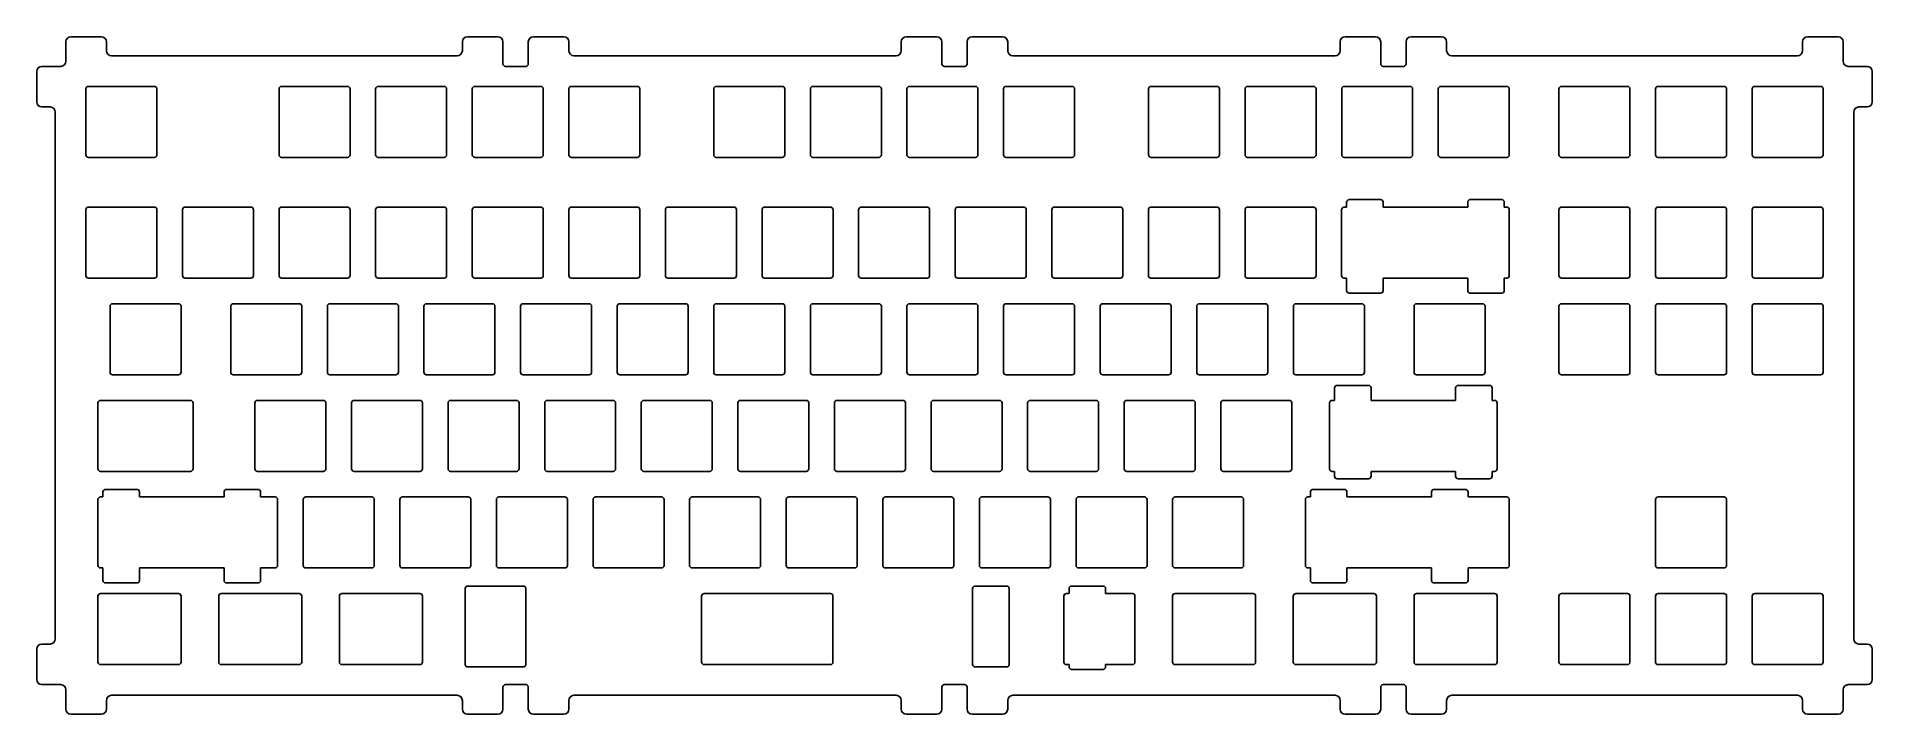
# Model space of a CAD drawing. Header units: inches. Extents: x 350 to 712, y 312 to 446.
import ezdxf

# ---------------------------------------------------------------- set-up
doc = ezdxf.new("R2010")
doc.units = ezdxf.units.IN
doc.header["$MEASUREMENT"] = 0

msp = doc.modelspace()

# ---------------------------------------------------------------- linework, layer by layer
for p, q in [((357.2, 446.08), (363.2, 446.08)), ((435.4, 446.08), (441.4, 446.08)), ((448.4, 446.08), (454.4, 446.08)), ((521.95, 446.08), (527.95, 446.08)), ((534.95, 446.08), (540.95, 446.08)), ((608.51, 446.08), (614.51, 446.08)), ((621.51, 446.08), (627.51, 446.08)), ((699.7, 446.08), (705.7, 446.08)), ((356.2, 441.23), (356.2, 445.08)), ((364.2, 445.08), (364.2, 443.33)), ((365.2, 442.33), (433.4, 442.33)), ((434.4, 443.33), (434.4, 445.08)), ((442.4, 445.08), (442.4, 440.73)), ((447.4, 440.73), (447.4, 445.08)), ((455.4, 445.08), (455.4, 443.33)), ((456.4, 442.33), (519.95, 442.33)), ((520.95, 443.33), (520.95, 445.08)), ((528.95, 445.08), (528.95, 440.73)), ((533.95, 440.73), (533.95, 445.08)), ((541.95, 445.08), (541.95, 443.33)), ((542.95, 442.33), (606.51, 442.33)), ((607.51, 443.33), (607.51, 445.08)), ((615.51, 445.08), (615.51, 440.73)), ((620.51, 440.73), (620.51, 445.08)), ((628.51, 445.08), (628.51, 443.33)), ((629.51, 442.33), (697.7, 442.33)), ((698.7, 443.33), (698.7, 445.08)), ((706.7, 445.08), (706.7, 441.23)), ((350.45, 433.23), (350.45, 439.23)), ((351.45, 440.23), (355.2, 440.23)), ((442.9, 440.23), (446.9, 440.23)), ((529.45, 440.23), (533.45, 440.23)), ((616.01, 440.23), (620.01, 440.23)), ((707.7, 440.23), (711.45, 440.23)), ((712.45, 439.23), (712.45, 433.23)), ((353.1, 432.23), (351.45, 432.23)), ((354.1, 327.33), (354.1, 431.23)), ((708.8, 431.23), (708.8, 327.33)), ((711.45, 432.23), (709.8, 432.23)), ((351.45, 326.33), (353.1, 326.33)), ((709.8, 326.33), (711.45, 326.33)), ((350.45, 319.33), (350.45, 325.33)), ((712.45, 325.33), (712.45, 319.33)), ((355.2, 318.33), (351.45, 318.33)), ((356.2, 313.48), (356.2, 317.33)), ((364.2, 315.23), (364.2, 313.48)), ((433.4, 316.23), (365.2, 316.23)), ((434.4, 313.48), (434.4, 315.23)), ((442.4, 317.83), (442.4, 313.48)), ((446.9, 318.33), (442.9, 318.33)), ((447.4, 313.48), (447.4, 317.83)), ((455.4, 315.23), (455.4, 313.48)), ((519.95, 316.23), (456.4, 316.23)), ((520.95, 313.48), (520.95, 315.23)), ((528.95, 317.83), (528.95, 313.48)), ((533.45, 318.33), (529.45, 318.33)), ((533.95, 313.48), (533.95, 317.83)), ((541.95, 315.23), (541.95, 313.48)), ((606.51, 316.23), (542.95, 316.23)), ((607.51, 313.48), (607.51, 315.23)), ((615.51, 317.83), (615.51, 313.48)), ((620.01, 318.33), (616.01, 318.33)), ((620.51, 313.48), (620.51, 317.83)), ((628.51, 315.23), (628.51, 313.48)), ((697.7, 316.23), (629.51, 316.23)), ((698.7, 313.48), (698.7, 315.23)), ((706.7, 317.33), (706.7, 313.48)), ((711.45, 318.33), (707.7, 318.33)), ((363.2, 312.48), (357.2, 312.48)), ((441.4, 312.48), (435.4, 312.48)), ((454.4, 312.48), (448.4, 312.48)), ((527.95, 312.48), (521.95, 312.48)), ((540.95, 312.48), (534.95, 312.48)), ((614.51, 312.48), (608.51, 312.48)), ((627.51, 312.48), (621.51, 312.48)), ((705.7, 312.48), (699.7, 312.48))]:
    msp.add_line(p, q)
at = {"color": 141, "true_color": 0xadddf7}
for p, q in [((360.15, 422.79), (360.15, 435.79)), ((360.65, 436.29), (373.65, 436.29)), ((374.15, 422.79), (374.15, 435.79)), ((398.25, 435.79), (398.25, 422.79)), ((398.75, 436.29), (411.75, 436.29)), ((412.25, 435.79), (412.25, 422.79)), ((417.3, 435.79), (417.3, 422.79)), ((417.8, 436.29), (430.8, 436.29)), ((431.3, 435.79), (431.3, 422.79)), ((436.35, 435.79), (436.35, 422.79)), ((436.85, 436.29), (449.85, 436.29)), ((450.35, 435.79), (450.35, 422.79)), ((455.4, 435.79), (455.4, 422.79)), ((455.9, 436.29), (468.9, 436.29)), ((469.4, 435.79), (469.4, 422.79)), ((483.98, 435.79), (483.98, 422.79)), ((484.48, 436.29), (497.48, 436.29)), ((497.98, 435.79), (497.98, 422.79)), ((503.03, 435.79), (503.03, 422.79)), ((503.53, 436.29), (516.53, 436.29)), ((517.03, 435.79), (517.03, 422.79)), ((522.08, 435.79), (522.08, 422.79)), ((522.58, 436.29), (535.58, 436.29)), ((536.08, 435.79), (536.08, 422.79)), ((541.13, 435.79), (541.13, 422.79)), ((541.63, 436.29), (554.63, 436.29)), ((555.13, 435.79), (555.13, 422.79)), ((569.71, 435.79), (569.71, 422.79)), ((570.21, 436.29), (583.21, 436.29)), ((583.71, 435.79), (583.71, 422.79)), ((588.76, 435.79), (588.76, 422.79)), ((589.26, 436.29), (602.26, 436.29)), ((602.76, 435.79), (602.76, 422.79)), ((607.81, 435.79), (607.81, 422.79)), ((608.31, 436.29), (621.31, 436.29)), ((621.81, 435.79), (621.81, 422.79)), ((626.86, 435.79), (626.86, 422.79)), ((627.36, 436.29), (640.36, 436.29)), ((640.86, 435.79), (640.86, 422.79)), ((650.66, 435.79), (650.66, 422.79)), ((651.16, 436.29), (664.16, 436.29)), ((664.66, 435.79), (664.66, 422.79)), ((669.71, 435.79), (669.71, 422.79)), ((670.21, 436.29), (683.21, 436.29)), ((683.71, 435.79), (683.71, 422.79)), ((688.76, 435.79), (688.76, 422.79)), ((689.26, 436.29), (702.26, 436.29)), ((702.76, 435.79), (702.76, 422.79)), ((360.65, 422.29), (373.65, 422.29)), ((398.75, 422.29), (411.75, 422.29)), ((417.8, 422.29), (430.8, 422.29)), ((436.85, 422.29), (449.85, 422.29)), ((455.9, 422.29), (468.9, 422.29)), ((484.48, 422.29), (497.48, 422.29)), ((503.53, 422.29), (516.53, 422.29)), ((522.58, 422.29), (535.58, 422.29)), ((541.63, 422.29), (554.63, 422.29)), ((570.21, 422.29), (583.21, 422.29)), ((589.26, 422.29), (602.26, 422.29)), ((608.31, 422.29), (621.31, 422.29)), ((627.36, 422.29), (640.36, 422.29)), ((651.16, 422.29), (664.16, 422.29)), ((670.21, 422.29), (683.21, 422.29)), ((689.26, 422.29), (702.26, 422.29)), ((608.79, 412.48), (608.79, 413.46)), ((609.29, 413.96), (615.49, 413.96)), ((615.99, 413.46), (615.99, 412.48)), ((632.67, 412.48), (632.67, 413.46)), ((633.17, 413.96), (639.37, 413.96)), ((639.87, 413.46), (639.87, 412.48)), ((360.15, 411.98), (360.15, 398.98)), ((360.65, 412.48), (373.65, 412.48)), ((374.15, 411.98), (374.15, 398.98)), ((379.2, 411.98), (379.2, 398.98)), ((379.7, 412.48), (392.7, 412.48)), ((393.2, 411.98), (393.2, 398.98)), ((398.25, 411.98), (398.25, 398.98)), ((398.75, 412.48), (411.75, 412.48)), ((412.25, 411.98), (412.25, 398.98)), ((417.3, 411.98), (417.3, 398.98)), ((417.8, 412.48), (430.8, 412.48)), ((431.3, 411.98), (431.3, 398.98)), ((436.35, 411.98), (436.35, 398.98)), ((436.85, 412.48), (449.85, 412.48)), ((450.35, 411.98), (450.35, 398.98)), ((455.4, 411.98), (455.4, 398.98)), ((455.9, 412.48), (468.9, 412.48)), ((469.4, 411.98), (469.4, 398.98)), ((474.45, 411.98), (474.45, 398.98)), ((474.95, 412.48), (487.95, 412.48)), ((488.45, 411.98), (488.45, 398.98)), ((493.5, 411.98), (493.5, 398.98)), ((494, 412.48), (507, 412.48)), ((507.5, 411.98), (507.5, 398.98)), ((512.55, 411.98), (512.55, 398.98)), ((513.05, 412.48), (526.05, 412.48)), ((526.55, 411.98), (526.55, 398.98)), ((531.6, 411.98), (531.6, 398.98)), ((532.1, 412.48), (545.1, 412.48)), ((545.6, 411.98), (545.6, 398.98)), ((550.65, 411.98), (550.65, 398.98)), ((551.15, 412.48), (564.15, 412.48)), ((564.65, 411.98), (564.65, 398.98)), ((569.7, 411.98), (569.7, 398.98)), ((570.2, 412.48), (583.2, 412.48)), ((583.7, 411.98), (583.7, 398.98)), ((588.75, 411.98), (588.75, 398.98)), ((589.25, 412.48), (602.25, 412.48)), ((602.75, 411.98), (602.75, 398.98)), ((607.8, 411.98), (607.8, 398.98)), ((608.79, 412.48), (608.3, 412.48)), ((615.99, 412.48), (632.67, 412.48)), ((640.36, 412.48), (639.87, 412.48)), ((640.86, 398.98), (640.86, 411.98)), ((650.66, 411.98), (650.66, 398.98)), ((664.16, 412.48), (651.16, 412.48)), ((664.66, 398.98), (664.66, 411.98)), ((669.71, 411.98), (669.71, 398.98)), ((683.21, 412.48), (670.21, 412.48)), ((683.71, 398.98), (683.71, 411.98)), ((688.76, 411.98), (688.76, 398.98)), ((702.26, 412.48), (689.26, 412.48)), ((702.76, 398.98), (702.76, 411.98)), ((360.65, 398.48), (373.65, 398.48)), ((379.7, 398.48), (392.7, 398.48)), ((398.75, 398.48), (411.75, 398.48)), ((417.8, 398.48), (430.8, 398.48)), ((436.85, 398.48), (449.85, 398.48)), ((455.9, 398.48), (468.9, 398.48)), ((474.95, 398.48), (487.95, 398.48)), ((494, 398.48), (507, 398.48)), ((513.05, 398.48), (526.05, 398.48)), ((532.1, 398.48), (545.1, 398.48)), ((551.15, 398.48), (564.15, 398.48)), ((570.2, 398.48), (583.2, 398.48)), ((589.25, 398.48), (602.25, 398.48)), ((608.79, 398.48), (608.3, 398.48)), ((608.79, 398.48), (608.79, 396.03)), ((615.99, 398.48), (632.67, 398.48)), ((615.99, 396.03), (615.99, 398.48)), ((632.67, 398.48), (632.67, 396.03)), ((639.87, 396.03), (639.87, 398.48)), ((639.87, 398.48), (640.36, 398.48)), ((651.16, 398.48), (664.16, 398.48)), ((670.21, 398.48), (683.21, 398.48)), ((689.26, 398.48), (702.26, 398.48)), ((609.29, 395.53), (615.49, 395.53)), ((633.17, 395.53), (639.37, 395.53)), ((364.92, 392.93), (364.92, 379.93)), ((365.42, 393.43), (378.42, 393.43)), ((378.92, 392.93), (378.92, 379.93)), ((388.73, 392.93), (388.73, 379.93)), ((389.23, 393.43), (402.23, 393.43)), ((402.73, 392.93), (402.73, 379.93)), ((407.78, 392.93), (407.78, 379.93)), ((408.28, 393.43), (421.28, 393.43)), ((421.78, 392.93), (421.78, 379.93)), ((426.83, 392.93), (426.83, 379.93)), ((427.33, 393.43), (440.33, 393.43)), ((440.83, 392.93), (440.83, 379.93)), ((445.88, 392.93), (445.88, 379.93)), ((446.38, 393.43), (459.38, 393.43)), ((459.88, 392.93), (459.88, 379.93)), ((464.93, 392.93), (464.93, 379.93)), ((465.43, 393.43), (478.43, 393.43)), ((478.93, 392.93), (478.93, 379.93)), ((483.98, 392.93), (483.98, 379.93)), ((484.48, 393.43), (497.48, 393.43)), ((497.98, 392.93), (497.98, 379.93)), ((503.03, 392.93), (503.03, 379.93)), ((503.53, 393.43), (516.53, 393.43)), ((517.03, 392.93), (517.03, 379.93)), ((522.08, 392.93), (522.08, 379.93)), ((522.58, 393.43), (535.58, 393.43)), ((536.08, 392.93), (536.08, 379.93)), ((541.13, 392.93), (541.13, 379.93)), ((541.63, 393.43), (554.63, 393.43)), ((555.13, 392.93), (555.13, 379.93)), ((560.18, 392.93), (560.18, 379.93)), ((560.68, 393.43), (573.68, 393.43)), ((574.18, 392.93), (574.18, 379.93)), ((579.23, 392.93), (579.23, 379.93)), ((579.73, 393.43), (592.73, 393.43)), ((593.23, 392.93), (593.23, 379.93)), ((598.28, 392.93), (598.28, 379.93)), ((598.78, 393.43), (611.78, 393.43)), ((612.28, 392.93), (612.28, 379.93)), ((622.09, 392.93), (622.09, 379.93)), ((622.59, 393.43), (635.59, 393.43)), ((636.09, 392.93), (636.09, 379.93)), ((650.66, 392.93), (650.66, 379.93)), ((664.16, 393.43), (651.16, 393.43)), ((664.66, 379.93), (664.66, 392.93)), ((669.71, 392.93), (669.71, 379.93)), ((683.21, 393.43), (670.21, 393.43)), ((683.71, 379.93), (683.71, 392.93)), ((688.76, 392.93), (688.76, 379.93)), ((702.26, 393.43), (689.26, 393.43)), ((702.76, 379.93), (702.76, 392.93)), ((365.42, 379.43), (378.42, 379.43)), ((389.23, 379.43), (402.23, 379.43)), ((408.28, 379.43), (421.28, 379.43)), ((427.33, 379.43), (440.33, 379.43)), ((446.38, 379.43), (459.38, 379.43)), ((465.43, 379.43), (478.43, 379.43)), ((484.48, 379.43), (497.48, 379.43)), ((503.53, 379.43), (516.53, 379.43)), ((522.58, 379.43), (535.58, 379.43)), ((541.63, 379.43), (554.63, 379.43)), ((560.68, 379.43), (573.68, 379.43)), ((579.73, 379.43), (592.73, 379.43)), ((598.78, 379.43), (611.78, 379.43)), ((606.4, 376.83), (606.4, 374.38)), ((613.1, 377.33), (606.9, 377.33)), ((613.6, 374.38), (613.6, 376.83)), ((622.59, 379.43), (635.59, 379.43)), ((630.28, 374.38), (630.28, 376.83)), ((630.78, 377.33), (636.98, 377.33)), ((637.48, 376.83), (637.48, 374.38)), ((651.16, 379.43), (664.16, 379.43)), ((670.21, 379.43), (683.21, 379.43)), ((689.26, 379.43), (702.26, 379.43)), ((362.53, 373.88), (362.53, 360.88)), ((363.03, 374.38), (380.79, 374.38)), ((381.29, 373.88), (381.29, 360.88)), ((393.48, 373.88), (393.48, 360.88)), ((393.98, 374.38), (406.98, 374.38)), ((407.48, 373.88), (407.48, 360.88)), ((412.53, 373.88), (412.53, 360.88)), ((413.03, 374.38), (426.03, 374.38)), ((426.53, 373.88), (426.53, 360.88)), ((431.58, 373.88), (431.58, 360.88)), ((432.08, 374.38), (445.08, 374.38)), ((445.58, 373.88), (445.58, 360.88)), ((450.63, 373.88), (450.63, 360.88)), ((451.13, 374.38), (464.13, 374.38)), ((464.63, 373.88), (464.63, 360.88)), ((469.68, 373.88), (469.68, 360.88)), ((470.18, 374.38), (483.18, 374.38)), ((483.68, 373.88), (483.68, 360.88)), ((488.73, 373.88), (488.73, 360.88)), ((489.23, 374.38), (502.23, 374.38)), ((502.73, 373.88), (502.73, 360.88)), ((507.78, 373.88), (507.78, 360.88)), ((508.28, 374.38), (521.28, 374.38)), ((521.78, 373.88), (521.78, 360.88)), ((526.83, 373.88), (526.83, 360.88)), ((527.33, 374.38), (540.33, 374.38)), ((540.83, 373.88), (540.83, 360.88)), ((545.88, 373.88), (545.88, 360.88)), ((546.38, 374.38), (559.38, 374.38)), ((559.88, 373.88), (559.88, 360.88)), ((564.93, 373.88), (564.93, 360.88)), ((565.43, 374.38), (578.43, 374.38)), ((578.93, 373.88), (578.93, 360.88)), ((583.98, 373.88), (583.98, 360.88)), ((584.48, 374.38), (597.48, 374.38)), ((597.98, 373.88), (597.98, 360.88)), ((605.41, 373.88), (605.41, 360.88)), ((606.4, 374.38), (605.91, 374.38)), ((613.6, 374.38), (630.28, 374.38)), ((637.97, 374.38), (637.48, 374.38)), ((638.47, 360.88), (638.47, 373.88)), ((363.03, 360.38), (380.79, 360.38)), ((393.98, 360.38), (406.98, 360.38)), ((413.03, 360.38), (426.03, 360.38)), ((432.08, 360.38), (445.08, 360.38)), ((451.13, 360.38), (464.13, 360.38)), ((470.18, 360.38), (483.18, 360.38)), ((489.23, 360.38), (502.23, 360.38)), ((508.28, 360.38), (521.28, 360.38)), ((527.33, 360.38), (540.33, 360.38)), ((546.38, 360.38), (559.38, 360.38)), ((565.43, 360.38), (578.43, 360.38)), ((584.48, 360.38), (597.48, 360.38)), ((605.91, 360.38), (606.4, 360.38)), ((606.4, 359.4), (606.4, 360.38)), ((613.1, 358.9), (606.9, 358.9)), ((630.28, 360.38), (613.6, 360.38)), ((613.6, 360.38), (613.6, 359.4)), ((630.28, 360.38), (630.28, 359.4)), ((630.78, 358.9), (636.98, 358.9)), ((637.48, 359.4), (637.48, 360.38)), ((637.48, 360.38), (637.97, 360.38)), ((362.53, 354.83), (362.53, 341.83)), ((363.52, 355.33), (363.03, 355.33)), ((363.52, 355.33), (363.52, 356.31)), ((370.22, 356.81), (364.02, 356.81)), ((370.72, 355.33), (370.72, 356.31)), ((370.72, 355.33), (387.4, 355.33)), ((387.4, 355.33), (387.4, 356.31)), ((387.9, 356.81), (394.1, 356.81)), ((394.6, 356.31), (394.6, 355.33)), ((394.6, 355.33), (397.47, 355.33)), ((397.97, 354.83), (397.97, 341.83)), ((403.02, 354.83), (403.02, 341.83)), ((403.52, 355.33), (416.52, 355.33)), ((417.02, 354.83), (417.02, 341.83)), ((422.07, 354.83), (422.07, 341.83)), ((422.57, 355.33), (435.57, 355.33)), ((436.07, 354.83), (436.07, 341.83)), ((441.12, 354.83), (441.12, 341.83)), ((441.62, 355.33), (454.62, 355.33)), ((455.12, 354.83), (455.12, 341.83)), ((460.17, 354.83), (460.17, 341.83)), ((460.67, 355.33), (473.67, 355.33)), ((474.17, 354.83), (474.17, 341.83)), ((479.22, 354.83), (479.22, 341.83)), ((479.72, 355.33), (492.72, 355.33)), ((493.22, 354.83), (493.22, 341.83)), ((498.27, 354.83), (498.27, 341.83)), ((498.77, 355.33), (511.77, 355.33)), ((512.27, 354.83), (512.27, 341.83)), ((517.32, 354.83), (517.32, 341.83)), ((517.82, 355.33), (530.82, 355.33)), ((531.32, 354.83), (531.32, 341.83)), ((536.37, 354.83), (536.37, 341.83)), ((536.87, 355.33), (549.87, 355.33)), ((550.37, 354.83), (550.37, 341.83)), ((555.42, 354.83), (555.42, 341.83)), ((555.92, 355.33), (568.92, 355.33)), ((569.42, 354.83), (569.42, 341.83)), ((574.47, 354.83), (574.47, 341.83)), ((574.97, 355.33), (587.97, 355.33)), ((588.47, 354.83), (588.47, 341.83)), ((600.66, 341.83), (600.66, 354.83)), ((601.16, 355.33), (601.65, 355.33)), ((601.65, 356.31), (601.65, 355.33)), ((608.35, 356.81), (602.15, 356.81)), ((608.85, 355.33), (608.85, 356.31)), ((608.85, 355.33), (625.53, 355.33)), ((625.53, 355.33), (625.53, 356.31)), ((626.03, 356.81), (632.23, 356.81)), ((632.73, 356.31), (632.73, 355.33)), ((632.73, 355.33), (640.36, 355.33)), ((640.86, 354.83), (640.86, 341.83)), ((669.71, 354.83), (669.71, 341.83)), ((683.21, 355.33), (670.21, 355.33)), ((683.71, 341.83), (683.71, 354.83)), ((363.03, 341.33), (363.52, 341.33)), ((363.52, 341.33), (363.52, 338.88)), ((370.72, 341.33), (387.4, 341.33)), ((370.72, 338.88), (370.72, 341.33)), ((387.4, 341.33), (387.4, 338.88)), ((394.6, 338.88), (394.6, 341.33)), ((397.47, 341.33), (394.6, 341.33)), ((403.52, 341.33), (416.52, 341.33)), ((422.57, 341.33), (435.57, 341.33)), ((441.62, 341.33), (454.62, 341.33)), ((460.67, 341.33), (473.67, 341.33)), ((479.72, 341.33), (492.72, 341.33)), ((498.77, 341.33), (511.77, 341.33)), ((517.82, 341.33), (530.82, 341.33)), ((536.87, 341.33), (549.87, 341.33)), ((555.92, 341.33), (568.92, 341.33)), ((574.97, 341.33), (587.97, 341.33)), ((601.65, 341.33), (601.16, 341.33)), ((601.65, 341.33), (601.65, 338.88)), ((608.85, 341.33), (625.53, 341.33)), ((608.85, 338.88), (608.85, 341.33)), ((625.53, 341.33), (625.53, 338.88)), ((632.73, 338.88), (632.73, 341.33)), ((640.36, 341.33), (632.73, 341.33)), ((670.21, 341.33), (683.21, 341.33)), ((364.02, 338.38), (370.22, 338.38)), ((387.9, 338.38), (394.1, 338.38)), ((434.95, 337.26), (434.95, 322.32)), ((446.41, 337.76), (435.45, 337.76)), ((446.91, 322.32), (446.91, 337.26)), ((535.03, 337.26), (535.03, 322.32)), ((535.53, 337.76), (541.73, 337.76)), ((542.23, 322.32), (542.23, 337.26)), ((554.05, 336.28), (554.05, 337.26)), ((554.55, 337.76), (560.75, 337.76)), ((561.25, 337.26), (561.25, 336.28)), ((602.15, 338.38), (608.35, 338.38)), ((626.03, 338.38), (632.23, 338.38)), ((362.53, 322.78), (362.53, 335.78)), ((363.03, 336.28), (378.41, 336.28)), ((378.91, 335.78), (378.91, 322.78)), ((386.34, 322.78), (386.34, 335.78)), ((386.84, 336.28), (402.22, 336.28)), ((402.72, 335.78), (402.72, 322.78)), ((410.15, 322.78), (410.15, 335.78)), ((410.65, 336.28), (426.03, 336.28)), ((426.53, 335.78), (426.53, 322.78)), ((481.59, 322.78), (481.59, 335.78)), ((482.09, 336.28), (506.99, 336.28)), ((507.49, 335.78), (507.49, 322.78)), ((553.03, 335.78), (553.03, 322.78)), ((553.53, 336.28), (554.05, 336.28)), ((561.25, 336.28), (566.53, 336.28)), ((567.03, 335.78), (567.03, 322.78)), ((574.46, 335.78), (574.46, 322.78)), ((590.34, 336.28), (574.96, 336.28)), ((590.84, 322.78), (590.84, 335.78)), ((598.27, 335.78), (598.27, 322.78)), ((614.15, 336.28), (598.77, 336.28)), ((614.65, 322.78), (614.65, 335.78)), ((622.08, 335.78), (622.08, 322.78)), ((637.96, 336.28), (622.58, 336.28)), ((638.46, 322.78), (638.46, 335.78)), ((650.66, 335.78), (650.66, 322.78)), ((664.16, 336.28), (651.16, 336.28)), ((664.66, 322.78), (664.66, 335.78)), ((669.71, 335.78), (669.71, 322.78)), ((683.21, 336.28), (670.21, 336.28)), ((683.71, 322.78), (683.71, 335.78)), ((688.76, 335.78), (688.76, 322.78)), ((702.26, 336.28), (689.26, 336.28)), ((702.76, 322.78), (702.76, 335.78)), ((378.41, 322.28), (363.03, 322.28)), ((402.22, 322.28), (386.84, 322.28)), ((426.03, 322.28), (410.65, 322.28)), ((506.99, 322.28), (482.09, 322.28)), ((553.53, 322.28), (554.05, 322.28)), ((554.05, 322.28), (554.05, 321.83)), ((561.25, 321.83), (561.25, 322.28)), ((566.53, 322.28), (561.25, 322.28)), ((574.96, 322.28), (590.34, 322.28)), ((598.77, 322.28), (614.15, 322.28)), ((622.58, 322.28), (637.96, 322.28)), ((651.16, 322.28), (664.16, 322.28)), ((670.21, 322.28), (683.21, 322.28)), ((689.26, 322.28), (702.26, 322.28)), ((435.45, 321.82), (446.41, 321.82)), ((535.53, 321.82), (541.73, 321.82)), ((554.55, 321.33), (560.75, 321.33))]:
    msp.add_line(p, q, dxfattribs=at)
for centre, radius, start, end in [((357.2, 445.08), 1, 90, 180), ((363.2, 445.08), 1, 0, 90), ((435.4, 445.08), 1, 90, 180), ((441.4, 445.08), 1, 0, 90), ((448.4, 445.08), 1, 90, 180), ((454.4, 445.08), 1, 0, 90), ((521.95, 445.08), 1, 90, 180), ((527.95, 445.08), 1, 0, 90), ((534.95, 445.08), 1, 90, 180), ((540.95, 445.08), 1, 0, 90), ((608.51, 445.08), 1, 90, 180), ((614.51, 445.08), 1, 0, 90), ((621.51, 445.08), 1, 90, 180), ((627.51, 445.08), 1, 0, 90), ((699.7, 445.08), 1, 90, 180), ((705.7, 445.08), 1, 0, 90), ((365.2, 443.33), 1, 180, 270), ((433.4, 443.33), 1, 270, 0), ((456.4, 443.33), 1, 180, 270), ((519.95, 443.33), 1, 270, 0), ((542.95, 443.33), 1, 180, 270), ((606.51, 443.33), 1, 270, 0), ((629.51, 443.33), 1, 180, 270), ((697.7, 443.33), 1, 270, 0), ((351.45, 439.23), 1, 90, 180), ((355.2, 441.23), 1, 270, 0), ((442.9, 440.73), 0.5, 180, 270), ((446.9, 440.73), 0.5, 270, 0), ((529.45, 440.73), 0.5, 180, 270), ((533.45, 440.73), 0.5, 270, 0), ((616.01, 440.73), 0.5, 180, 270), ((620.01, 440.73), 0.5, 270, 0), ((707.7, 441.23), 1, 180, 270), ((711.45, 439.23), 1, 0, 90), ((351.45, 433.23), 1, 180, 270), ((353.1, 431.23), 1, 0, 90), ((709.8, 431.23), 1, 90, 180), ((711.45, 433.23), 1, 270, 0), ((351.45, 325.33), 1, 90, 180), ((353.1, 327.33), 1, 270, 0), ((709.8, 327.33), 1, 180, 270), ((711.45, 325.33), 1, 0, 90), ((351.45, 319.33), 1, 180, 270), ((711.45, 319.33), 1, 270, 0), ((355.2, 317.33), 1, 0, 90), ((365.2, 315.23), 1, 90, 180), ((433.4, 315.23), 1, 0, 90), ((442.9, 317.83), 0.5, 90, 180), ((446.9, 317.83), 0.5, 0, 90), ((456.4, 315.23), 1, 90, 180), ((519.95, 315.23), 1, 0, 90), ((529.45, 317.83), 0.5, 90, 180), ((533.45, 317.83), 0.5, 0, 90), ((542.95, 315.23), 1, 90, 180), ((606.51, 315.23), 1, 0, 90), ((616.01, 317.83), 0.5, 90, 180), ((620.01, 317.83), 0.5, 0, 90), ((629.51, 315.23), 1, 90, 180), ((697.7, 315.23), 1, 0, 90), ((707.7, 317.33), 1, 90, 180), ((357.2, 313.48), 1, 180, 270), ((363.2, 313.48), 1, 270, 0), ((435.4, 313.48), 1, 180, 270), ((441.4, 313.48), 1, 270, 0), ((448.4, 313.48), 1, 180, 270), ((454.4, 313.48), 1, 270, 0), ((521.95, 313.48), 1, 180, 270), ((527.95, 313.48), 1, 270, 0), ((534.95, 313.48), 1, 180, 270), ((540.95, 313.48), 1, 270, 0), ((608.51, 313.48), 1, 180, 270), ((614.51, 313.48), 1, 270, 0), ((621.51, 313.48), 1, 180, 270), ((627.51, 313.48), 1, 270, 0), ((699.7, 313.48), 1, 180, 270), ((705.7, 313.48), 1, 270, 0)]:
    msp.add_arc(centre, radius, start, end)
for centre, start, end in [((360.65, 435.79), 90, 180), ((373.65, 435.79), 0, 90), ((398.75, 435.79), 90, 180), ((411.75, 435.79), 0, 90), ((417.8, 435.79), 90, 180), ((430.8, 435.79), 0, 90), ((436.85, 435.79), 90, 180), ((449.85, 435.79), 0, 90), ((455.9, 435.79), 90, 180), ((468.9, 435.79), 0, 90), ((484.48, 435.79), 90, 180), ((497.48, 435.79), 0, 90), ((503.53, 435.79), 90, 180), ((516.53, 435.79), 0, 90), ((522.58, 435.79), 90, 180), ((535.58, 435.79), 0, 90), ((541.63, 435.79), 90, 180), ((554.63, 435.79), 0, 90), ((570.21, 435.79), 90, 180), ((583.21, 435.79), 0, 90), ((589.26, 435.79), 90, 180), ((602.26, 435.79), 0, 90), ((608.31, 435.79), 90, 180), ((621.31, 435.79), 0, 90), ((627.36, 435.79), 90, 180), ((640.36, 435.79), 0, 90), ((651.16, 435.79), 90, 180), ((664.16, 435.79), 0, 90), ((670.21, 435.79), 90, 180), ((683.21, 435.79), 0, 90), ((689.26, 435.79), 90, 180), ((702.26, 435.79), 0, 90), ((360.65, 422.79), 180, 270), ((373.65, 422.79), 270, 0), ((398.75, 422.79), 180, 270), ((411.75, 422.79), 270, 0), ((417.8, 422.79), 180, 270), ((430.8, 422.79), 270, 0), ((436.85, 422.79), 180, 270), ((449.85, 422.79), 270, 0), ((455.9, 422.79), 180, 270), ((468.9, 422.79), 270, 0), ((484.48, 422.79), 180, 270), ((497.48, 422.79), 270, 0), ((503.53, 422.79), 180, 270), ((516.53, 422.79), 270, 0), ((522.58, 422.79), 180, 270), ((535.58, 422.79), 270, 0), ((541.63, 422.79), 180, 270), ((554.63, 422.79), 270, 0), ((570.21, 422.79), 180, 270), ((583.21, 422.79), 270, 0), ((589.26, 422.79), 180, 270), ((602.26, 422.79), 270, 0), ((608.31, 422.79), 180, 270), ((621.31, 422.79), 270, 0), ((627.36, 422.79), 180, 270), ((640.36, 422.79), 270, 0), ((651.16, 422.79), 180, 270), ((664.16, 422.79), 270, 0), ((670.21, 422.79), 180, 270), ((683.21, 422.79), 270, 0), ((689.26, 422.79), 180, 270), ((702.26, 422.79), 270, 0), ((609.29, 413.46), 90, 180), ((615.49, 413.46), 0, 90), ((633.17, 413.46), 90, 180), ((639.37, 413.46), 0, 90), ((360.65, 411.98), 90, 180), ((373.65, 411.98), 0, 90), ((379.7, 411.98), 90, 180), ((392.7, 411.98), 0, 90), ((398.75, 411.98), 90, 180), ((411.75, 411.98), 0, 90), ((417.8, 411.98), 90, 180), ((430.8, 411.98), 0, 90), ((436.85, 411.98), 90, 180), ((449.85, 411.98), 0, 90), ((455.9, 411.98), 90, 180), ((468.9, 411.98), 0, 90), ((474.95, 411.98), 90, 180), ((487.95, 411.98), 0, 90), ((494, 411.98), 90, 180), ((507, 411.98), 0, 90), ((513.05, 411.98), 90, 180), ((526.05, 411.98), 0, 90), ((532.1, 411.98), 90, 180), ((545.1, 411.98), 0, 90), ((551.15, 411.98), 90, 180), ((564.15, 411.98), 0, 90), ((570.2, 411.98), 90, 180), ((583.2, 411.98), 0, 90), ((589.25, 411.98), 90, 180), ((602.25, 411.98), 0, 90), ((608.3, 411.98), 90, 180), ((640.36, 411.98), 0, 90), ((651.16, 411.98), 90, 180), ((664.16, 411.98), 0, 90), ((670.21, 411.98), 90, 180), ((683.21, 411.98), 0, 90), ((689.26, 411.98), 90, 180), ((702.26, 411.98), 0, 90), ((360.65, 398.98), 180, 270), ((373.65, 398.98), 270, 0), ((379.7, 398.98), 180, 270), ((392.7, 398.98), 270, 0), ((398.75, 398.98), 180, 270), ((411.75, 398.98), 270, 0), ((417.8, 398.98), 180, 270), ((430.8, 398.98), 270, 0), ((436.85, 398.98), 180, 270), ((449.85, 398.98), 270, 0), ((455.9, 398.98), 180, 270), ((468.9, 398.98), 270, 0), ((474.95, 398.98), 180, 270), ((487.95, 398.98), 270, 0), ((494, 398.98), 180, 270), ((507, 398.98), 270, 0), ((513.05, 398.98), 180, 270), ((526.05, 398.98), 270, 0), ((532.1, 398.98), 180, 270), ((545.1, 398.98), 270, 0), ((551.15, 398.98), 180, 270), ((564.15, 398.98), 270, 0), ((570.2, 398.98), 180, 270), ((583.2, 398.98), 270, 0), ((589.25, 398.98), 180, 270), ((602.25, 398.98), 270, 0), ((608.3, 398.98), 180, 270), ((640.36, 398.98), 270, 0), ((651.16, 398.98), 180, 270), ((664.16, 398.98), 270, 0), ((670.21, 398.98), 180, 270), ((683.21, 398.98), 270, 0), ((689.26, 398.98), 180, 270), ((702.26, 398.98), 270, 0), ((609.29, 396.03), 180, 270), ((615.49, 396.03), 270, 0), ((633.17, 396.03), 180, 270), ((639.37, 396.03), 270, 0), ((365.42, 392.93), 90, 180), ((378.42, 392.93), 0, 90), ((389.23, 392.93), 90, 180), ((402.23, 392.93), 0, 90), ((408.28, 392.93), 90, 180), ((421.28, 392.93), 0, 90), ((427.33, 392.93), 90, 180), ((440.33, 392.93), 0, 90), ((446.38, 392.93), 90, 180), ((459.38, 392.93), 0, 90), ((465.43, 392.93), 90, 180), ((478.43, 392.93), 0, 90), ((484.48, 392.93), 90, 180), ((497.48, 392.93), 0, 90), ((503.53, 392.93), 90, 180), ((516.53, 392.93), 0, 90), ((522.58, 392.93), 90, 180), ((535.58, 392.93), 0, 90), ((541.63, 392.93), 90, 180), ((554.63, 392.93), 0, 90), ((560.68, 392.93), 90, 180), ((573.68, 392.93), 0, 90), ((579.73, 392.93), 90, 180), ((592.73, 392.93), 0, 90), ((598.78, 392.93), 90, 180), ((611.78, 392.93), 0, 90), ((622.59, 392.93), 90, 180), ((635.59, 392.93), 0, 90), ((651.16, 392.93), 90, 180), ((664.16, 392.93), 0, 90), ((670.21, 392.93), 90, 180), ((683.21, 392.93), 0, 90), ((689.26, 392.93), 90, 180), ((702.26, 392.93), 0, 90), ((365.42, 379.93), 180, 270), ((378.42, 379.93), 270, 0), ((389.23, 379.93), 180, 270), ((402.23, 379.93), 270, 0), ((408.28, 379.93), 180, 270), ((421.28, 379.93), 270, 0), ((427.33, 379.93), 180, 270), ((440.33, 379.93), 270, 0), ((446.38, 379.93), 180, 270), ((459.38, 379.93), 270, 0), ((465.43, 379.93), 180, 270), ((478.43, 379.93), 270, 0), ((484.48, 379.93), 180, 270), ((497.48, 379.93), 270, 0), ((503.53, 379.93), 180, 270), ((516.53, 379.93), 270, 0), ((522.58, 379.93), 180, 270), ((535.58, 379.93), 270, 0), ((541.63, 379.93), 180, 270), ((554.63, 379.93), 270, 0), ((560.68, 379.93), 180, 270), ((573.68, 379.93), 270, 0), ((579.73, 379.93), 180, 270), ((592.73, 379.93), 270, 0), ((598.78, 379.93), 180, 270), ((606.9, 376.83), 90, 180), ((611.78, 379.93), 270, 0), ((613.1, 376.83), 0, 90), ((622.59, 379.93), 180, 270), ((630.78, 376.83), 90, 180), ((635.59, 379.93), 270, 0), ((636.98, 376.83), 0, 90), ((651.16, 379.93), 180, 270), ((664.16, 379.93), 270, 0), ((670.21, 379.93), 180, 270), ((683.21, 379.93), 270, 0), ((689.26, 379.93), 180, 270), ((702.26, 379.93), 270, 0), ((363.03, 373.88), 90, 180), ((380.79, 373.88), 0, 90), ((393.98, 373.88), 90, 180), ((406.98, 373.88), 0, 90), ((413.03, 373.88), 90, 180), ((426.03, 373.88), 0, 90), ((432.08, 373.88), 90, 180), ((445.08, 373.88), 0, 90), ((451.13, 373.88), 90, 180), ((464.13, 373.88), 0, 90), ((470.18, 373.88), 90, 180), ((483.18, 373.88), 0, 90), ((489.23, 373.88), 90, 180), ((502.23, 373.88), 0, 90), ((508.28, 373.88), 90, 180), ((521.28, 373.88), 0, 90), ((527.33, 373.88), 90, 180), ((540.33, 373.88), 0, 90), ((546.38, 373.88), 90, 180), ((559.38, 373.88), 0, 90), ((565.43, 373.88), 90, 180), ((578.43, 373.88), 0, 90), ((584.48, 373.88), 90, 180), ((597.48, 373.88), 0, 90), ((605.91, 373.88), 90, 180), ((637.97, 373.88), 0, 90), ((363.03, 360.88), 180, 270), ((380.79, 360.88), 270, 0), ((393.98, 360.88), 180, 270), ((406.98, 360.88), 270, 0), ((413.03, 360.88), 180, 270), ((426.03, 360.88), 270, 0), ((432.08, 360.88), 180, 270), ((445.08, 360.88), 270, 0), ((451.13, 360.88), 180, 270), ((464.13, 360.88), 270, 0), ((470.18, 360.88), 180, 270), ((483.18, 360.88), 270, 0), ((489.23, 360.88), 180, 270), ((502.23, 360.88), 270, 0), ((508.28, 360.88), 180, 270), ((521.28, 360.88), 270, 0), ((527.33, 360.88), 180, 270), ((540.33, 360.88), 270, 0), ((546.38, 360.88), 180, 270), ((559.38, 360.88), 270, 0), ((565.43, 360.88), 180, 270), ((578.43, 360.88), 270, 0), ((584.48, 360.88), 180, 270), ((597.48, 360.88), 270, 0), ((605.91, 360.88), 180, 270), ((606.9, 359.4), 180, 270), ((613.1, 359.4), 270, 0), ((630.78, 359.4), 180, 270), ((636.98, 359.4), 270, 0), ((637.97, 360.88), 270, 0), ((363.03, 354.83), 90, 180), ((364.02, 356.31), 90, 180), ((370.22, 356.31), 0, 90), ((387.9, 356.31), 90, 180), ((394.1, 356.31), 0, 90), ((397.47, 354.83), 0, 90), ((403.52, 354.83), 90, 180), ((416.52, 354.83), 0, 90), ((422.57, 354.83), 90, 180), ((435.57, 354.83), 0, 90), ((441.62, 354.83), 90, 180), ((454.62, 354.83), 0, 90), ((460.67, 354.83), 90, 180), ((473.67, 354.83), 0, 90), ((479.72, 354.83), 90, 180), ((492.72, 354.83), 0, 90), ((498.77, 354.83), 90, 180), ((511.77, 354.83), 0, 90), ((517.82, 354.83), 90, 180), ((530.82, 354.83), 0, 90), ((536.87, 354.83), 90, 180), ((549.87, 354.83), 0, 90), ((555.92, 354.83), 90, 180), ((568.92, 354.83), 0, 90), ((574.97, 354.83), 90, 180), ((587.97, 354.83), 0, 90), ((601.16, 354.83), 90, 180), ((602.15, 356.31), 90, 180), ((608.35, 356.31), 0, 90), ((626.03, 356.31), 90, 180), ((632.23, 356.31), 0, 90), ((640.36, 354.83), 0, 90), ((670.21, 354.83), 90, 180), ((683.21, 354.83), 0, 90), ((363.03, 341.83), 180, 270), ((397.47, 341.83), 270, 0), ((403.52, 341.83), 180, 270), ((416.52, 341.83), 270, 0), ((422.57, 341.83), 180, 270), ((435.57, 341.83), 270, 0), ((441.62, 341.83), 180, 270), ((454.62, 341.83), 270, 0), ((460.67, 341.83), 180, 270), ((473.67, 341.83), 270, 0), ((479.72, 341.83), 180, 270), ((492.72, 341.83), 270, 0), ((498.77, 341.83), 180, 270), ((511.77, 341.83), 270, 0), ((517.82, 341.83), 180, 270), ((530.82, 341.83), 270, 0), ((536.87, 341.83), 180, 270), ((549.87, 341.83), 270, 0), ((555.92, 341.83), 180, 270), ((568.92, 341.83), 270, 0), ((574.97, 341.83), 180, 270), ((587.97, 341.83), 270, 0), ((601.16, 341.83), 180, 270), ((640.36, 341.83), 270, 0), ((670.21, 341.83), 180, 270), ((683.21, 341.83), 270, 0), ((364.02, 338.88), 180, 270), ((370.22, 338.88), 270, 0), ((387.9, 338.88), 180, 270), ((394.1, 338.88), 270, 0), ((435.45, 337.26), 90, 180), ((446.41, 337.26), 0, 90), ((535.53, 337.26), 90, 180), ((541.73, 337.26), 0, 90), ((554.55, 337.26), 90, 180), ((560.75, 337.26), 0, 90), ((602.15, 338.88), 180, 270), ((608.35, 338.88), 270, 0), ((626.03, 338.88), 180, 270), ((632.23, 338.88), 270, 0), ((363.03, 335.78), 90, 180), ((378.41, 335.78), 0, 90), ((386.84, 335.78), 90, 180), ((402.22, 335.78), 0, 90), ((410.65, 335.78), 90, 180), ((426.03, 335.78), 0, 90), ((482.09, 335.78), 90, 180), ((506.99, 335.78), 0, 90), ((553.53, 335.78), 90, 180), ((566.53, 335.78), 0, 90), ((574.96, 335.78), 90, 180), ((590.34, 335.78), 0, 90), ((598.77, 335.78), 90, 180), ((614.15, 335.78), 0, 90), ((622.58, 335.78), 90, 180), ((637.96, 335.78), 0, 90), ((651.16, 335.78), 90, 180), ((664.16, 335.78), 0, 90), ((670.21, 335.78), 90, 180), ((683.21, 335.78), 0, 90), ((689.26, 335.78), 90, 180), ((702.26, 335.78), 0, 90), ((363.03, 322.78), 180, 270), ((378.41, 322.78), 270, 0), ((386.84, 322.78), 180, 270), ((402.22, 322.78), 270, 0), ((410.65, 322.78), 180, 270), ((426.03, 322.78), 270, 0), ((435.45, 322.32), 180, 270), ((446.41, 322.32), 270, 0), ((482.09, 322.78), 180, 270), ((506.99, 322.78), 270, 0), ((535.53, 322.32), 180, 270), ((541.73, 322.32), 270, 0), ((553.53, 322.78), 180, 270), ((566.53, 322.78), 270, 0), ((574.96, 322.78), 180, 270), ((590.34, 322.78), 270, 0), ((598.77, 322.78), 180, 270), ((614.15, 322.78), 270, 0), ((622.58, 322.78), 180, 270), ((637.96, 322.78), 270, 0), ((651.16, 322.78), 180, 270), ((664.16, 322.78), 270, 0), ((670.21, 322.78), 180, 270), ((683.21, 322.78), 270, 0), ((689.26, 322.78), 180, 270), ((702.26, 322.78), 270, 0), ((554.55, 321.83), 180, 270), ((560.75, 321.83), 270, 0)]:
    msp.add_arc(centre, 0.5, start, end, dxfattribs=at)

doc.saveas('drawing.dxf')
